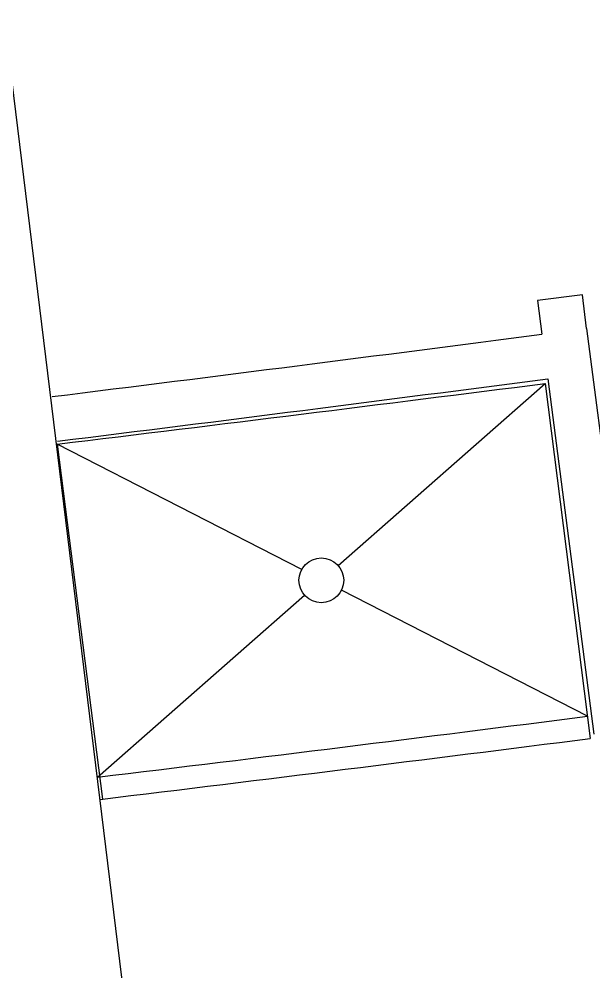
# Model space of a CAD drawing. Header units: inches. Extents: x 343 to 3010, y 5135 to 6248.
# Drawn here: x 1477.5 to 1528.7, y 5506.7 to 5591.5 of the extents above; entities that cross this region are included whole.
import ezdxf

# ---------------------------------------------------------------- set-up
doc = ezdxf.new("R2010")
doc.units = ezdxf.units.IN
doc.header["$LTSCALE"] = 10
doc.header["$MEASUREMENT"] = 0
doc.layers.add('app-u4', color=7, linetype='Continuous')

msp = doc.modelspace()

# ---------------------------------------------------------------- linework, layer by layer
for p, q in [((1507.143, 5338.633), (1470.734, 5635.681)), ((1527.621, 5566.952), (1523.628, 5566.463)), ((1527.986, 5563.974), (1527.621, 5566.952)), ((1523.628, 5566.463), (1524.02, 5563.456)), ((1527.986, 5563.974), (1530.092, 5547.814)), ((1524.537, 5559.49), (1528.656, 5527.882))]:
    msp.add_line(p, q)
for radius in [7356.375, 7360.375]:
    msp.add_arc((573.393, 12858.15), radius, 277.0823019, 277.4248057)
at = {"layer": 'app-u4'}
for p, q in [((1505.873, 5542.872), (1524.306, 5559.072)), ((1524.306, 5559.072), (1528.324, 5527.487)), ((1480.859, 5553.677), (1484.878, 5522.091)), ((1502.631, 5542.51), (1480.859, 5553.677)), ((1528.073, 5529.461), (1506.171, 5540.695)), ((1484.45, 5524.043), (1502.883, 5540.244))]:
    msp.add_line(p, q, dxfattribs=at)
msp.add_circle((1504.378, 5541.558), 1.99, dxfattribs=at)
for radius in [7323.434, 7353.284, 7355.274]:
    msp.add_arc((600.032, 12823.946), radius, 276.9079862, 277.2505065, dxfattribs=at)

doc.saveas('drawing.dxf')
